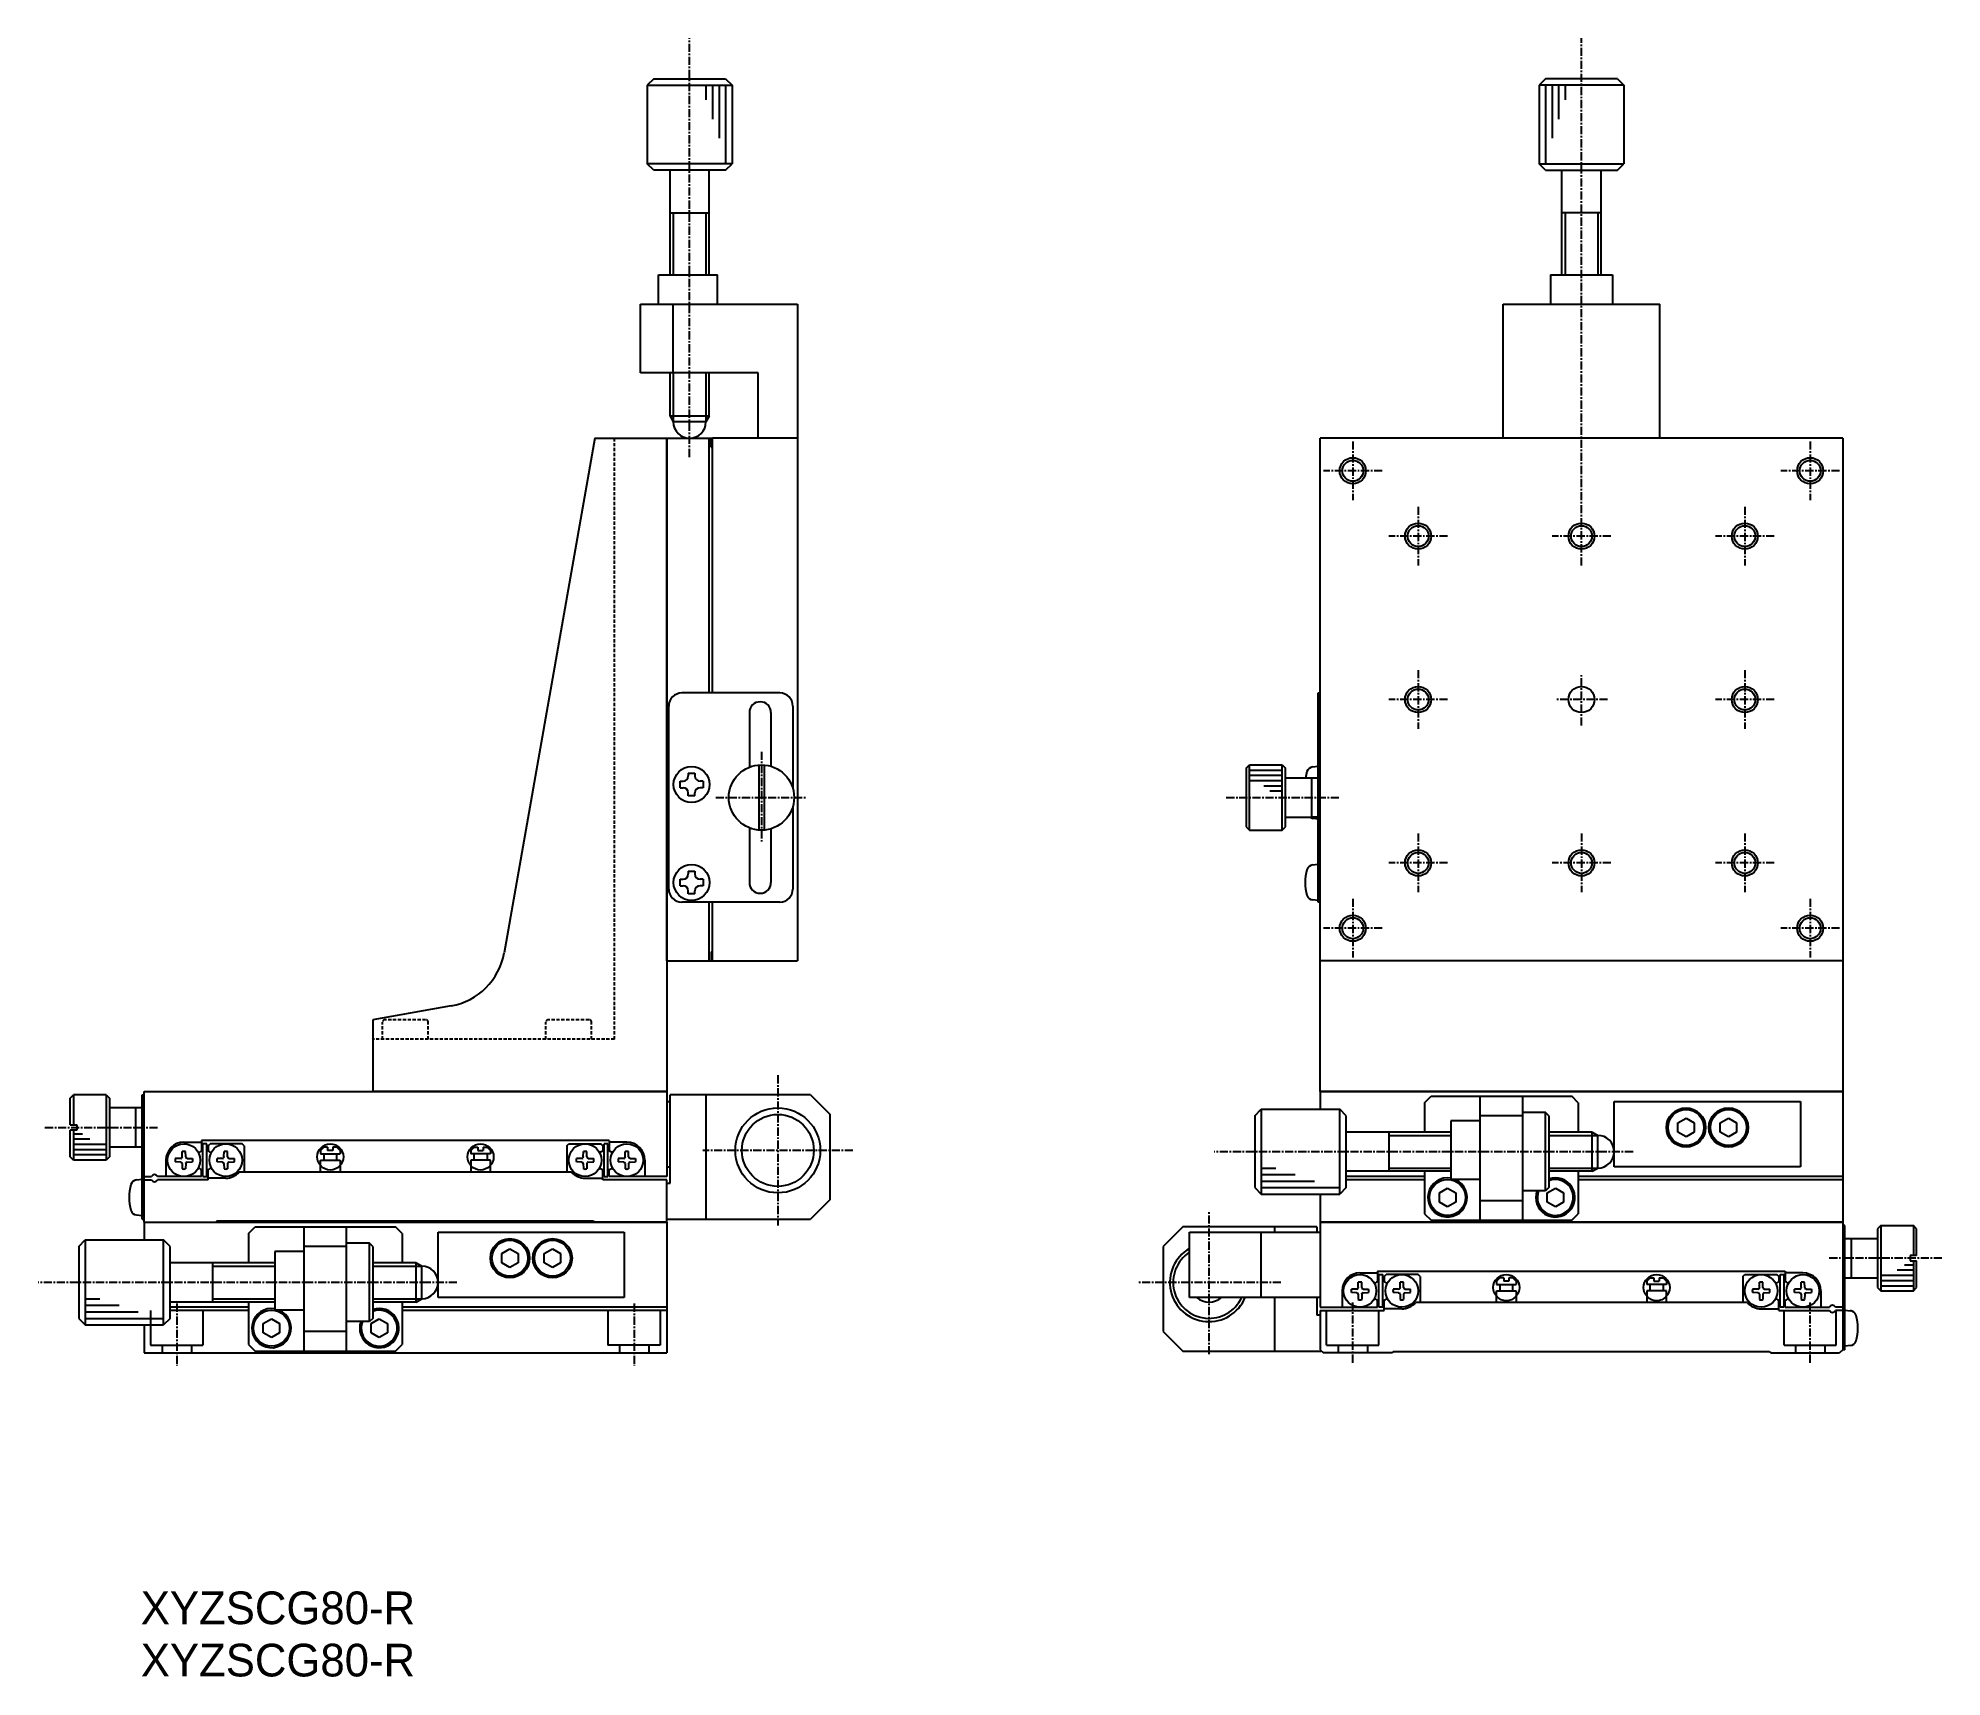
# Model space of a CAD drawing. Extents: x 74 to 365, y 38 to 289.
import ezdxf

# ---------------------------------------------------------------- set-up
doc = ezdxf.new("R2010")
doc.units = 0
doc.linetypes.add('CENTER', pattern=[2, 1.25, -0.25, 0.25, -0.25])
doc.linetypes.add('DASHED', pattern=[0.75, 0.5, -0.25])
doc.layers.get('0').update_dxf_attribs({"linetype": 'CONTINUOUS'})
doc.layers.add('CENTER', color=1, linetype='CENTER')

msp = doc.modelspace()

# ---------------------------------------------------------------- linework, layer by layer
at = {"color": 7, "linetype": 'CONTINUOUS'}
for p, q in [((168.14, 282.99), (167.14, 281.99)), ((168.14, 282.99), (179.14, 282.99)), ((179.14, 282.99), (180.14, 281.99)), ((304.64, 282.99), (303.64, 281.99)), ((315.64, 282.99), (304.64, 282.99)), ((315.64, 282.99), (316.64, 281.99)), ((167.14, 281.99), (167.14, 269.99)), ((180.14, 281.99), (180.14, 269.99)), ((303.64, 281.99), (303.64, 269.99)), ((316.64, 281.99), (316.64, 269.99)), ((168.14, 268.99), (167.14, 269.99)), ((179.14, 268.99), (168.14, 268.99)), ((170.64, 252.99), (170.64, 268.99)), ((176.64, 252.99), (176.64, 268.99)), ((179.14, 268.99), (180.14, 269.99)), ((304.64, 268.99), (303.64, 269.99)), ((304.64, 268.99), (315.64, 268.99)), ((307.14, 252.99), (307.14, 268.99)), ((313.14, 252.99), (313.14, 268.99)), ((315.64, 268.99), (316.64, 269.99)), ((170.64, 262.49), (176.64, 262.49)), ((313.14, 262.49), (307.14, 262.49)), ((168.89, 252.99), (177.89, 252.99)), ((168.89, 248.49), (168.89, 252.99)), ((177.89, 248.49), (177.89, 252.99)), ((305.39, 252.99), (314.89, 252.99)), ((305.39, 252.99), (305.39, 248.49)), ((314.89, 252.99), (314.89, 248.49)), ((166.14, 237.99), (166.14, 248.49)), ((166.14, 248.49), (190.14, 248.49)), ((171.14, 237.99), (171.14, 248.49)), ((190.14, 248.49), (190.14, 147.99)), ((298.14, 248.49), (322.14, 248.49)), ((298.14, 227.99), (298.14, 248.49)), ((322.14, 227.99), (322.14, 248.49)), ((184.14, 237.99), (166.14, 237.99)), ((170.64, 231.35), (170.64, 237.99)), ((176.64, 231.35), (176.64, 237.99)), ((184.14, 227.99), (184.14, 237.99)), ((170.64, 231.35), (171.14, 230.49)), ((176.64, 231.35), (170.64, 231.35)), ((176.14, 230.49), (171.14, 230.49)), ((176.64, 231.35), (176.14, 230.49)), ((159.14, 227.99), (145.25, 149.22)), ((159.14, 227.99), (170.14, 227.99)), ((170.14, 227.99), (170.14, 127.99)), ((170.14, 147.99), (170.14, 227.99)), ((170.14, 227.99), (177.14, 227.99)), ((176.64, 188.99), (176.64, 227.99)), ((176.94, 226.59), (176.94, 227.99)), ((190.14, 227.99), (177.14, 227.99)), ((177.14, 188.99), (177.14, 227.99)), ((350.14, 227.99), (270.14, 227.99)), ((270.14, 127.99), (270.14, 227.99)), ((350.14, 227.99), (350.14, 127.99)), ((176.94, 226.59), (177.14, 226.59)), ((170.44, 158.99), (170.44, 186.99)), ((187.44, 188.99), (172.44, 188.99)), ((189.44, 186.99), (189.44, 174.39)), ((269.84, 188.99), (270.14, 188.99)), ((269.84, 156.99), (269.84, 188.99)), ((182.79, 185.99), (182.79, 177.63)), ((186.09, 185.99), (186.09, 177.77)), ((184.24, 177.97), (184.24, 168)), ((185.04, 177.97), (185.04, 168)), ((258.84, 177.49), (259.34, 177.99)), ((259.34, 177.99), (264.34, 177.99)), ((264.34, 177.99), (264.84, 177.49)), ((172.19, 175.49), (172.64, 175.49)), ((172.19, 174.49), (172.19, 175.49)), ((173.44, 176.74), (173.44, 176.29)), ((173.44, 176.74), (174.44, 176.74)), ((174.44, 176.74), (174.44, 176.29)), ((175.69, 175.49), (175.24, 175.49)), ((175.69, 175.49), (175.69, 174.49)), ((258.84, 177.49), (258.84, 168.49)), ((264.84, 168.49), (264.84, 177.49)), ((264.84, 175.99), (268.84, 175.99)), ((268.84, 175.99), (268.84, 169.99)), ((268.84, 175.99), (268.84, 169.99)), ((268.84, 175.99), (269.84, 175.99)), ((269.84, 177.74), (268.99, 177.66)), ((269.84, 177.74), (269.84, 175.99)), ((269.84, 175.99), (269.84, 169.99)), ((172.19, 174.49), (172.64, 174.49)), ((173.44, 173.24), (173.44, 173.69)), ((174.44, 173.24), (173.44, 173.24)), ((174.44, 173.24), (174.44, 173.69)), ((175.69, 174.49), (175.24, 174.49)), ((189.44, 171.59), (189.44, 158.99)), ((264.84, 169.99), (268.84, 169.99)), ((269.84, 169.99), (268.84, 169.99)), ((269.07, 169.81), (269.84, 169.74)), ((182.79, 168.34), (182.79, 159.99)), ((186.09, 168.2), (186.09, 159.99)), ((258.84, 168.49), (259.34, 167.99)), ((259.34, 167.99), (264.34, 167.99)), ((264.34, 167.99), (264.84, 168.49)), ((172.19, 160.49), (172.64, 160.49)), ((172.19, 159.49), (172.19, 160.49)), ((173.44, 161.74), (173.44, 161.29)), ((173.44, 161.74), (174.44, 161.74)), ((174.44, 161.74), (174.44, 161.29)), ((175.69, 160.49), (175.24, 160.49)), ((175.69, 160.49), (175.69, 159.49)), ((269.84, 162.74), (268.99, 162.66)), ((269.84, 162.74), (269.84, 157.24)), ((172.19, 159.49), (172.64, 159.49)), ((173.44, 158.24), (173.44, 158.69)), ((174.44, 158.24), (173.44, 158.24)), ((174.44, 158.24), (174.44, 158.69)), ((175.69, 159.49), (175.24, 159.49)), ((187.44, 156.99), (172.44, 156.99)), ((176.64, 147.99), (176.64, 156.99)), ((177.14, 147.99), (177.14, 156.99)), ((269.84, 157.24), (268.99, 157.31)), ((270.14, 156.99), (269.84, 156.99)), ((176.94, 149.39), (176.94, 147.99)), ((176.94, 149.39), (177.14, 149.39)), ((170.14, 147.99), (177.14, 147.99)), ((177.14, 147.99), (190.14, 147.99)), ((350.14, 147.99), (270.14, 147.99)), ((137.14, 141.1), (125.14, 138.99)), ((125.14, 138.99), (125.14, 127.99)), ((78.84, 126.99), (79.34, 127.49)), ((78.84, 122.89), (78.84, 126.99)), ((84.34, 127.49), (79.34, 127.49)), ((84.34, 127.49), (84.84, 126.99)), ((84.84, 126.99), (84.84, 117.99)), ((89.84, 125.49), (84.84, 125.49)), ((88.84, 125.49), (88.84, 119.49)), ((89.84, 108.49), (89.84, 127.49)), ((89.84, 127.49), (90.14, 127.49)), ((90.14, 107.99), (90.14, 127.99)), ((90.14, 127.99), (170.14, 127.99)), ((170.14, 127.99), (125.14, 127.99)), ((170.14, 127.99), (170.14, 114.99)), ((170.14, 126.49), (170.64, 126.49)), ((192.14, 127.49), (170.64, 127.49)), ((170.64, 113.99), (170.64, 127.49)), ((176.14, 127.49), (176.14, 108.49)), ((192.14, 127.49), (195.14, 124.49)), ((350.14, 127.99), (270.14, 127.99)), ((270.14, 127.99), (350.14, 127.99)), ((270.14, 127.99), (270.14, 125.29)), ((270.14, 127.49), (270.14, 127.29)), ((286.14, 126.29), (287.14, 127.29)), ((286.14, 126.29), (286.14, 121.79)), ((287.14, 127.29), (308.64, 127.29)), ((294.64, 108.29), (294.64, 127.29)), ((301.14, 108.29), (301.14, 127.29)), ((309.64, 126.29), (308.64, 127.29)), ((309.64, 126.29), (309.64, 121.79)), ((315.14, 126.49), (343.64, 126.49)), ((315.14, 116.49), (315.14, 126.49)), ((343.64, 126.49), (343.64, 116.49)), ((350.14, 127.99), (350.14, 107.99)), ((78.84, 122.89), (79.84, 122.89)), ((79.84, 122.89), (79.84, 122.09)), ((195.14, 111.49), (195.14, 124.49)), ((260.14, 124.29), (261.14, 125.29)), ((260.14, 124.29), (260.14, 113.29)), ((261.14, 125.29), (273.14, 125.29)), ((274.14, 124.29), (273.14, 125.29)), ((274.14, 113.29), (274.14, 124.29)), ((290.14, 123.54), (290.14, 114.54)), ((294.64, 123.54), (290.14, 123.54)), ((301.14, 124.29), (294.64, 124.29)), ((304.64, 124.79), (301.14, 124.79)), ((305.14, 124.29), (304.64, 124.79)), ((305.14, 124.29), (305.14, 113.29)), ((324.89, 123.21), (326.14, 123.93)), ((324.89, 121.77), (324.89, 123.21)), ((326.14, 123.93), (327.39, 123.21)), ((327.39, 123.21), (327.39, 121.77)), ((331.39, 123.21), (332.64, 123.93)), ((331.39, 121.77), (331.39, 123.21)), ((332.64, 123.93), (333.89, 123.21)), ((333.89, 123.21), (333.89, 121.77)), ((78.84, 117.99), (78.84, 122.09)), ((79.84, 122.09), (78.84, 122.09)), ((89.84, 119.49), (84.84, 119.49)), ((96.24, 120.24), (98.94, 120.24)), ((98.94, 120.49), (98.94, 118.9)), ((161.34, 120.49), (98.94, 120.49)), ((99.14, 114.99), (99.14, 119.99)), ((99.74, 119.99), (99.14, 119.99)), ((99.74, 114.99), (99.74, 119.99)), ((99.94, 119.69), (100.24, 119.99)), ((99.94, 119.69), (99.94, 118.9)), ((105.14, 119.99), (100.24, 119.99)), ((105.44, 119.69), (105.14, 119.99)), ((105.44, 119.69), (105.44, 115.69)), ((117.14, 118.99), (117.64, 119.49)), ((118.24, 119.49), (117.64, 119.49)), ((118.24, 119.49), (118.24, 118.99)), ((119.04, 119.49), (119.04, 118.99)), ((119.64, 119.49), (119.04, 119.49)), ((120.14, 118.99), (119.64, 119.49)), ((140.14, 118.99), (140.64, 119.49)), ((140.64, 119.49), (141.24, 119.49)), ((141.24, 119.49), (141.24, 118.99)), ((142.04, 119.49), (142.04, 118.99)), ((142.04, 119.49), (142.64, 119.49)), ((143.14, 118.99), (142.64, 119.49)), ((154.84, 119.69), (155.14, 119.99)), ((154.84, 119.69), (154.84, 115.69)), ((155.14, 119.99), (160.04, 119.99)), ((160.34, 119.69), (160.04, 119.99)), ((160.34, 119.69), (160.34, 118.9)), ((160.54, 114.99), (160.54, 119.99)), ((161.14, 119.99), (160.54, 119.99)), ((161.14, 114.99), (161.14, 119.99)), ((161.34, 120.49), (161.34, 118.9)), ((164.04, 120.24), (161.34, 120.24)), ((290.14, 121.79), (274.14, 121.79)), ((280.64, 121.79), (280.64, 115.79)), ((311.77, 121.79), (305.14, 121.79)), ((311.77, 121.79), (312.64, 121.29)), ((311.77, 115.79), (311.77, 121.79)), ((312.64, 116.29), (312.64, 121.29)), ((326.14, 121.05), (324.89, 121.77)), ((327.39, 121.77), (326.14, 121.05)), ((332.64, 121.05), (331.39, 121.77)), ((333.89, 121.77), (332.64, 121.05)), ((79.34, 117.49), (78.84, 117.99)), ((84.34, 117.49), (79.34, 117.49)), ((84.84, 117.99), (84.34, 117.49)), ((93.49, 117.49), (93.49, 114.99)), ((95.76, 117.76), (94.92, 117.75)), ((95.76, 117.21), (94.92, 117.23)), ((95.76, 117.76), (95.89, 117.82)), ((95.76, 117.21), (95.89, 117.15)), ((95.97, 117.99), (95.89, 117.82)), ((95.97, 116.99), (95.89, 117.15)), ((95.97, 117.99), (95.98, 118.81)), ((95.97, 116.99), (95.98, 116.16)), ((96.51, 117.99), (96.5, 118.81)), ((96.51, 116.99), (96.5, 116.16)), ((96.51, 117.99), (96.59, 117.82)), ((96.51, 116.99), (96.59, 117.15)), ((96.72, 117.76), (96.59, 117.82)), ((96.72, 117.21), (96.59, 117.15)), ((96.72, 117.76), (97.56, 117.75)), ((96.72, 117.21), (97.56, 117.23)), ((102.16, 117.76), (101.32, 117.75)), ((102.16, 117.21), (101.32, 117.23)), ((102.16, 117.76), (102.29, 117.82)), ((102.16, 117.21), (102.29, 117.15)), ((102.37, 117.99), (102.29, 117.82)), ((102.37, 116.99), (102.29, 117.15)), ((102.37, 117.99), (102.38, 118.81)), ((102.37, 116.99), (102.38, 116.16)), ((102.91, 117.99), (102.9, 118.81)), ((102.91, 116.99), (102.9, 116.16)), ((102.91, 117.99), (102.99, 117.82)), ((102.91, 116.99), (102.99, 117.15)), ((103.12, 117.76), (102.99, 117.82)), ((103.12, 117.21), (102.99, 117.15)), ((103.12, 117.76), (103.96, 117.75)), ((103.12, 117.21), (103.96, 117.23)), ((117.14, 118.99), (117.14, 118.49)), ((117.14, 118.49), (120.14, 118.49)), ((117.14, 115.69), (117.14, 117.49)), ((117.14, 117.49), (120.14, 117.49)), ((117.64, 118.49), (117.64, 117.49)), ((119.04, 118.99), (118.24, 118.99)), ((119.64, 117.49), (119.64, 118.49)), ((120.14, 118.99), (120.14, 118.49)), ((120.14, 117.49), (120.14, 115.69)), ((140.14, 118.99), (140.14, 118.49)), ((143.14, 118.49), (140.14, 118.49)), ((140.14, 117.49), (140.14, 115.69)), ((143.14, 117.49), (140.14, 117.49)), ((140.64, 117.49), (140.64, 118.49)), ((141.24, 118.99), (142.04, 118.99)), ((142.64, 118.49), (142.64, 117.49)), ((143.14, 118.99), (143.14, 118.49)), ((143.14, 115.69), (143.14, 117.49)), ((157.16, 117.76), (156.32, 117.75)), ((157.16, 117.21), (156.32, 117.23)), ((157.16, 117.76), (157.29, 117.82)), ((157.16, 117.21), (157.29, 117.15)), ((157.37, 117.99), (157.29, 117.82)), ((157.37, 116.99), (157.29, 117.15)), ((157.37, 117.99), (157.38, 118.81)), ((157.37, 116.99), (157.38, 116.16)), ((157.91, 117.99), (157.9, 118.81)), ((157.91, 116.99), (157.9, 116.16)), ((157.91, 117.99), (157.99, 117.82)), ((157.91, 116.99), (157.99, 117.15)), ((158.12, 117.76), (157.99, 117.82)), ((158.12, 117.21), (157.99, 117.15)), ((158.12, 117.76), (158.96, 117.75)), ((158.12, 117.21), (158.96, 117.23)), ((163.56, 117.76), (162.72, 117.75)), ((163.56, 117.21), (162.72, 117.23)), ((163.56, 117.76), (163.69, 117.82)), ((163.56, 117.21), (163.69, 117.15)), ((163.77, 117.99), (163.69, 117.82)), ((163.77, 116.99), (163.69, 117.15)), ((163.77, 117.99), (163.78, 118.81)), ((163.77, 116.99), (163.78, 116.16)), ((164.31, 117.99), (164.3, 118.81)), ((164.31, 116.99), (164.3, 116.16)), ((164.31, 117.99), (164.39, 117.82)), ((164.31, 116.99), (164.39, 117.15)), ((164.52, 117.76), (164.39, 117.82)), ((164.52, 117.21), (164.39, 117.15)), ((164.52, 117.76), (165.36, 117.75)), ((164.52, 117.21), (165.36, 117.23)), ((166.79, 117.49), (166.79, 114.99)), ((89.84, 114.54), (88.99, 114.46)), ((90.14, 114.99), (91.28, 114.99)), ((90.14, 114.49), (91.28, 114.49)), ((98.94, 114.99), (92.2, 114.99)), ((99.94, 114.49), (92.2, 114.49)), ((98.94, 114.99), (98.94, 116.07)), ((99.14, 114.99), (99.74, 114.99)), ((99.94, 114.49), (99.94, 116.07)), ((102.64, 114.74), (99.94, 114.74)), ((104.72, 115.69), (155.56, 115.69)), ((157.64, 114.74), (160.34, 114.74)), ((160.34, 114.49), (160.34, 116.07)), ((170.14, 114.49), (160.34, 114.49)), ((160.54, 114.99), (161.14, 114.99)), ((161.34, 114.99), (161.34, 116.07)), ((170.14, 114.99), (161.34, 114.99)), ((170.14, 116.49), (170.64, 116.49)), ((170.14, 107.99), (170.14, 114.49)), ((170.14, 113.99), (170.64, 113.99)), ((290.14, 115.79), (274.14, 115.79)), ((286.14, 114.99), (274.14, 114.99)), ((286.14, 114.49), (274.14, 114.49)), ((286.14, 115.79), (286.14, 109.29)), ((294.64, 114.54), (290.14, 114.54)), ((311.77, 115.79), (305.14, 115.79)), ((309.64, 115.79), (309.64, 109.29)), ((350.14, 114.99), (309.64, 114.99)), ((350.14, 114.49), (309.64, 114.49)), ((311.77, 115.79), (312.64, 116.29)), ((343.64, 116.49), (315.14, 116.49)), ((195.14, 111.49), (192.14, 108.49)), ((260.14, 113.29), (261.14, 112.29)), ((261.14, 112.29), (273.14, 112.29)), ((270.14, 112.29), (270.14, 107.99)), ((274.14, 113.29), (273.14, 112.29)), ((288.39, 112.51), (289.64, 113.23)), ((288.39, 111.07), (288.39, 112.51)), ((289.64, 110.35), (288.39, 111.07)), ((289.64, 113.23), (290.89, 112.51)), ((290.89, 111.07), (289.64, 110.35)), ((290.89, 112.51), (290.89, 111.07)), ((301.14, 111.29), (294.64, 111.29)), ((304.64, 112.79), (301.14, 112.79)), ((305.14, 113.29), (304.64, 112.79)), ((304.89, 112.51), (306.14, 113.23)), ((304.89, 111.07), (304.89, 112.51)), ((306.14, 110.35), (304.89, 111.07)), ((306.14, 113.23), (307.39, 112.51)), ((307.39, 111.07), (306.14, 110.35)), ((307.39, 112.51), (307.39, 111.07)), ((88.99, 109.11), (89.84, 109.04)), ((89.84, 108.49), (90.14, 108.49)), ((90.14, 107.99), (170.14, 107.99)), ((90.14, 107.99), (90.14, 105.29)), ((90.14, 107.99), (101.14, 107.99)), ((101.34, 108.19), (101.14, 107.99)), ((101.34, 108.19), (158.94, 108.19)), ((158.94, 108.19), (159.14, 107.99)), ((170.14, 107.99), (159.14, 107.99)), ((170.14, 108.49), (192.14, 108.49)), ((170.14, 107.99), (170.14, 87.99)), ((270.14, 107.99), (270.14, 94.99)), ((350.14, 107.99), (270.14, 107.99)), ((270.14, 107.99), (350.14, 107.99)), ((286.14, 109.29), (287.14, 108.29)), ((287.14, 108.29), (308.64, 108.29)), ((308.64, 108.29), (309.64, 109.29)), ((350.14, 107.99), (350.14, 88.49)), ((80.14, 104.29), (81.14, 105.29)), ((81.14, 105.29), (93.14, 105.29)), ((90.14, 107.49), (90.14, 107.29)), ((94.14, 104.29), (93.14, 105.29)), ((106.14, 106.29), (107.14, 107.29)), ((106.14, 106.29), (106.14, 101.79)), ((107.14, 107.29), (128.64, 107.29)), ((114.64, 88.29), (114.64, 107.29)), ((121.14, 88.29), (121.14, 107.29)), ((129.64, 106.29), (128.64, 107.29)), ((129.64, 106.29), (129.64, 101.79)), ((135.14, 106.49), (163.64, 106.49)), ((135.14, 96.49), (135.14, 106.49)), ((163.64, 106.49), (163.64, 96.49)), ((249.14, 107.29), (246.14, 104.29)), ((269.64, 107.29), (249.14, 107.29)), ((250.14, 96.49), (250.14, 106.49)), ((250.14, 106.49), (270.14, 106.49)), ((261.14, 96.49), (261.14, 106.49)), ((263.14, 107.29), (263.14, 106.49)), ((269.64, 107.29), (269.64, 106.49)), ((350.44, 107.49), (350.14, 107.49)), ((350.44, 88.49), (350.44, 107.49)), ((350.44, 105.49), (355.44, 105.49)), ((351.44, 105.49), (351.44, 99.49)), ((355.94, 107.49), (355.44, 106.99)), ((355.44, 106.99), (355.44, 97.99)), ((355.94, 107.49), (360.94, 107.49)), ((361.44, 106.99), (360.94, 107.49)), ((361.44, 102.89), (361.44, 106.99)), ((80.14, 104.29), (80.14, 93.29)), ((94.14, 93.29), (94.14, 104.29)), ((110.14, 103.54), (110.14, 94.54)), ((114.64, 103.54), (110.14, 103.54)), ((121.14, 104.29), (114.64, 104.29)), ((124.64, 104.79), (121.14, 104.79)), ((125.14, 104.29), (124.64, 104.79)), ((125.14, 104.29), (125.14, 93.29)), ((144.89, 103.21), (146.14, 103.93)), ((144.89, 101.77), (144.89, 103.21)), ((146.14, 103.93), (147.39, 103.21)), ((147.39, 103.21), (147.39, 101.77)), ((151.39, 103.21), (152.64, 103.93)), ((151.39, 101.77), (151.39, 103.21)), ((152.64, 103.93), (153.89, 103.21)), ((153.89, 103.21), (153.89, 101.77)), ((246.14, 104.29), (246.14, 91.29)), ((360.44, 102.89), (360.44, 102.09)), ((361.44, 102.89), (360.44, 102.89)), ((360.44, 102.09), (361.44, 102.09)), ((361.44, 97.99), (361.44, 102.09)), ((110.14, 101.79), (94.14, 101.79)), ((100.64, 101.79), (100.64, 95.79)), ((131.77, 101.79), (125.14, 101.79)), ((131.77, 101.79), (132.64, 101.29)), ((131.77, 95.79), (131.77, 101.79)), ((132.64, 96.29), (132.64, 101.29)), ((146.14, 101.05), (144.89, 101.77)), ((147.39, 101.77), (146.14, 101.05)), ((152.64, 101.05), (151.39, 101.77)), ((153.89, 101.77), (152.64, 101.05)), ((276.24, 100.24), (278.94, 100.24)), ((278.94, 100.49), (278.94, 98.9)), ((278.94, 100.49), (341.34, 100.49)), ((279.14, 94.99), (279.14, 99.99)), ((279.14, 99.99), (279.74, 99.99)), ((279.74, 94.99), (279.74, 99.99)), ((279.94, 99.69), (280.24, 99.99)), ((279.94, 99.69), (279.94, 98.9)), ((285.14, 99.99), (280.24, 99.99)), ((285.44, 99.69), (285.14, 99.99)), ((285.44, 99.69), (285.44, 95.69)), ((297.14, 98.99), (297.64, 99.49)), ((298.24, 99.49), (297.64, 99.49)), ((298.24, 99.49), (298.24, 98.99)), ((299.04, 99.49), (299.04, 98.99)), ((299.64, 99.49), (299.04, 99.49)), ((300.14, 98.99), (299.64, 99.49)), ((320.14, 98.99), (320.64, 99.49)), ((320.64, 99.49), (321.24, 99.49)), ((321.24, 99.49), (321.24, 98.99)), ((322.04, 99.49), (322.04, 98.99)), ((322.04, 99.49), (322.64, 99.49)), ((323.14, 98.99), (322.64, 99.49)), ((334.84, 99.69), (335.14, 99.99)), ((334.84, 99.69), (334.84, 95.69)), ((335.14, 99.99), (340.04, 99.99)), ((340.34, 99.69), (340.04, 99.99)), ((340.34, 99.69), (340.34, 98.9)), ((340.54, 94.99), (340.54, 99.99)), ((340.54, 99.99), (341.14, 99.99)), ((341.14, 94.99), (341.14, 99.99)), ((341.34, 100.49), (341.34, 98.9)), ((344.04, 100.24), (341.34, 100.24)), ((350.44, 99.49), (355.44, 99.49)), ((131.77, 95.79), (132.64, 96.29)), ((163.64, 96.49), (135.14, 96.49)), ((270.14, 96.49), (250.14, 96.49)), ((263.14, 96.49), (263.14, 88.29)), ((269.64, 96.49), (269.64, 93.79)), ((273.49, 97.49), (273.49, 94.99)), ((275.76, 97.76), (274.92, 97.75)), ((275.76, 97.21), (274.92, 97.23)), ((275.76, 97.76), (275.89, 97.82)), ((275.76, 97.21), (275.89, 97.15)), ((275.97, 97.99), (275.89, 97.82)), ((275.97, 96.99), (275.89, 97.15)), ((275.97, 97.99), (275.98, 98.81)), ((275.97, 96.99), (275.98, 96.16)), ((276.51, 97.99), (276.5, 98.81)), ((276.51, 96.99), (276.5, 96.16)), ((276.51, 97.99), (276.59, 97.82)), ((276.51, 96.99), (276.59, 97.15)), ((276.72, 97.76), (276.59, 97.82)), ((276.72, 97.21), (276.59, 97.15)), ((276.72, 97.76), (277.56, 97.75)), ((276.72, 97.21), (277.56, 97.23)), ((282.16, 97.76), (281.32, 97.75)), ((282.16, 97.21), (281.32, 97.23)), ((282.16, 97.76), (282.29, 97.82)), ((282.16, 97.21), (282.29, 97.15)), ((282.37, 97.99), (282.29, 97.82)), ((282.37, 96.99), (282.29, 97.15)), ((282.37, 97.99), (282.38, 98.81)), ((282.37, 96.99), (282.38, 96.16)), ((282.91, 97.99), (282.9, 98.81)), ((282.91, 96.99), (282.9, 96.16)), ((282.91, 97.99), (282.99, 97.82)), ((282.91, 96.99), (282.99, 97.15)), ((283.12, 97.76), (282.99, 97.82)), ((283.12, 97.21), (282.99, 97.15)), ((283.12, 97.76), (283.96, 97.75)), ((283.12, 97.21), (283.96, 97.23)), ((297.14, 98.99), (297.14, 98.49)), ((297.14, 98.49), (300.14, 98.49)), ((297.14, 95.69), (297.14, 97.49)), ((297.14, 97.49), (300.14, 97.49)), ((297.64, 98.49), (297.64, 97.49)), ((299.04, 98.99), (298.24, 98.99)), ((299.64, 97.49), (299.64, 98.49)), ((300.14, 98.99), (300.14, 98.49)), ((300.14, 97.49), (300.14, 95.69)), ((320.14, 98.99), (320.14, 98.49)), ((323.14, 98.49), (320.14, 98.49)), ((320.14, 97.49), (320.14, 95.69)), ((323.14, 97.49), (320.14, 97.49)), ((320.64, 97.49), (320.64, 98.49)), ((321.24, 98.99), (322.04, 98.99)), ((322.64, 98.49), (322.64, 97.49)), ((323.14, 98.99), (323.14, 98.49)), ((323.14, 95.69), (323.14, 97.49)), ((337.16, 97.76), (336.32, 97.75)), ((337.16, 97.21), (336.32, 97.23)), ((337.16, 97.76), (337.29, 97.82)), ((337.16, 97.21), (337.29, 97.15)), ((337.37, 97.99), (337.29, 97.82)), ((337.37, 96.99), (337.29, 97.15)), ((337.37, 97.99), (337.38, 98.81)), ((337.37, 96.99), (337.38, 96.16)), ((337.91, 97.99), (337.9, 98.81)), ((337.91, 96.99), (337.9, 96.16)), ((337.91, 97.99), (337.99, 97.82)), ((337.91, 96.99), (337.99, 97.15)), ((338.12, 97.76), (337.99, 97.82)), ((338.12, 97.21), (337.99, 97.15)), ((338.12, 97.76), (338.96, 97.75)), ((338.12, 97.21), (338.96, 97.23)), ((343.56, 97.76), (342.72, 97.75)), ((343.56, 97.21), (342.72, 97.23)), ((343.56, 97.76), (343.69, 97.82)), ((343.56, 97.21), (343.69, 97.15)), ((343.77, 97.99), (343.69, 97.82)), ((343.77, 96.99), (343.69, 97.15)), ((343.77, 97.99), (343.78, 98.81)), ((343.77, 96.99), (343.78, 96.16)), ((344.31, 97.99), (344.3, 98.81)), ((344.31, 96.99), (344.3, 96.16)), ((344.31, 97.99), (344.39, 97.82)), ((344.31, 96.99), (344.39, 97.15)), ((344.52, 97.76), (344.39, 97.82)), ((344.52, 97.21), (344.39, 97.15)), ((344.52, 97.76), (345.36, 97.75)), ((344.52, 97.21), (345.36, 97.23)), ((346.79, 97.49), (346.79, 94.99)), ((355.44, 97.99), (355.94, 97.49)), ((355.94, 97.49), (360.94, 97.49)), ((360.94, 97.49), (361.44, 97.99)), ((80.14, 93.29), (81.14, 92.29)), ((94.14, 93.29), (93.14, 92.29)), ((110.14, 95.79), (94.14, 95.79)), ((106.14, 94.99), (94.14, 94.99)), ((106.14, 94.49), (94.14, 94.49)), ((106.14, 95.79), (106.14, 89.29)), ((114.64, 94.54), (110.14, 94.54)), ((125.14, 93.29), (124.64, 92.79)), ((131.77, 95.79), (125.14, 95.79)), ((129.64, 95.79), (129.64, 89.29)), ((170.14, 94.99), (129.64, 94.99)), ((170.14, 94.49), (129.64, 94.49)), ((270.14, 93.79), (269.64, 93.79)), ((270.14, 94.99), (278.94, 94.99)), ((270.14, 94.49), (270.14, 88.49)), ((270.14, 94.49), (279.94, 94.49)), ((278.94, 94.99), (278.94, 96.07)), ((279.74, 94.99), (279.14, 94.99)), ((279.94, 94.49), (279.94, 96.07)), ((282.64, 94.74), (279.94, 94.74)), ((335.56, 95.69), (284.72, 95.69)), ((337.64, 94.74), (340.34, 94.74)), ((340.34, 94.49), (340.34, 96.07)), ((340.34, 94.49), (348.08, 94.49)), ((341.14, 94.99), (340.54, 94.99)), ((341.34, 94.99), (341.34, 96.07)), ((341.34, 94.99), (348.08, 94.99)), ((350.14, 94.99), (349, 94.99)), ((350.14, 94.49), (349, 94.49)), ((350.44, 94.54), (351.29, 94.46)), ((81.14, 92.29), (93.14, 92.29)), ((90.14, 92.29), (90.14, 87.99)), ((108.39, 92.51), (109.64, 93.23)), ((108.39, 91.07), (108.39, 92.51)), ((109.64, 90.35), (108.39, 91.07)), ((109.64, 93.23), (110.89, 92.51)), ((110.89, 91.07), (109.64, 90.35)), ((110.89, 92.51), (110.89, 91.07)), ((121.14, 91.29), (114.64, 91.29)), ((124.64, 92.79), (121.14, 92.79)), ((124.89, 92.51), (126.14, 93.23)), ((124.89, 91.07), (124.89, 92.51)), ((126.14, 90.35), (124.89, 91.07)), ((126.14, 93.23), (127.39, 92.51)), ((127.39, 91.07), (126.14, 90.35)), ((127.39, 92.51), (127.39, 91.07)), ((246.14, 91.29), (249.14, 88.29)), ((90.14, 87.99), (170.14, 87.99)), ((106.14, 89.29), (107.14, 88.29)), ((107.14, 88.29), (128.64, 88.29)), ((128.64, 88.29), (129.64, 89.29)), ((249.14, 88.29), (270.32, 88.29)), ((270.14, 88.49), (270.64, 87.99)), ((281.14, 87.99), (270.64, 87.99)), ((281.34, 88.19), (281.14, 87.99)), ((338.94, 88.19), (281.34, 88.19)), ((338.94, 88.19), (339.14, 87.99)), ((339.14, 87.99), (349.64, 87.99)), ((350.14, 88.49), (349.64, 87.99)), ((350.44, 88.49), (350.14, 88.49)), ((351.29, 89.11), (350.44, 89.04))]:
    msp.add_line(p, q, dxfattribs=at)
at = {"color": 3, "linetype": 'CONTINUOUS'}
for p, q in [((167.14, 281.99), (180.14, 281.99)), ((176.14, 281.99), (176.14, 279.75)), ((177.14, 281.99), (177.14, 276.82)), ((178.14, 281.99), (178.14, 273.87)), ((179.14, 281.99), (179.14, 269.99)), ((316.64, 281.99), (303.64, 281.99)), ((304.64, 281.99), (304.64, 269.99)), ((305.64, 281.99), (305.64, 273.87)), ((306.64, 281.99), (306.64, 276.82)), ((307.64, 281.99), (307.64, 279.75)), ((180.14, 269.99), (167.14, 269.99)), ((303.64, 269.99), (316.64, 269.99)), ((171.14, 262.49), (171.14, 252.99)), ((176.14, 262.49), (176.14, 252.99)), ((307.64, 262.49), (307.64, 252.99)), ((312.64, 262.49), (312.64, 252.99)), ((171.14, 237.99), (171.14, 230.49)), ((176.14, 237.99), (176.14, 230.49)), ((259.34, 167.99), (259.34, 177.99)), ((264.34, 167.99), (264.34, 177.99)), ((259.34, 177.19), (264.34, 177.19)), ((259.34, 176.39), (264.34, 176.39)), ((259.34, 175.59), (264.34, 175.59)), ((261.52, 174.79), (264.34, 174.79)), ((262.43, 173.99), (264.34, 173.99)), ((79.34, 127.49), (79.34, 122.89)), ((84.34, 127.49), (84.34, 117.49)), ((261.14, 125.29), (261.14, 112.29)), ((273.14, 112.29), (273.14, 125.29)), ((304.64, 112.79), (304.64, 124.79)), ((79.34, 122.09), (79.34, 117.49)), ((80.71, 121.49), (79.34, 121.49)), ((81.84, 120.69), (79.34, 120.69)), ((84.34, 119.89), (79.34, 119.89)), ((280.64, 121.29), (290.14, 121.29)), ((305.14, 121.29), (312.64, 121.29)), ((84.34, 119.09), (79.34, 119.09)), ((84.34, 118.29), (79.34, 118.29)), ((261.14, 116.29), (263.37, 116.29)), ((261.14, 115.29), (266.31, 115.29)), ((261.14, 114.29), (269.26, 114.29)), ((280.64, 116.29), (290.14, 116.29)), ((305.14, 116.29), (312.64, 116.29)), ((261.14, 113.29), (273.14, 113.29)), ((81.14, 105.29), (81.14, 92.29)), ((93.14, 92.29), (93.14, 105.29)), ((355.94, 107.49), (355.94, 97.49)), ((360.94, 107.49), (360.94, 102.89)), ((124.64, 92.79), (124.64, 104.79)), ((360.94, 102.09), (360.94, 97.49)), ((100.64, 101.29), (110.14, 101.29)), ((125.14, 101.29), (132.64, 101.29)), ((355.94, 99.89), (360.94, 99.89)), ((355.94, 99.09), (360.94, 99.09)), ((358.44, 100.69), (360.94, 100.69)), ((359.57, 101.49), (360.94, 101.49)), ((81.14, 96.29), (83.37, 96.29)), ((100.64, 96.29), (110.14, 96.29)), ((125.14, 96.29), (132.64, 96.29)), ((355.94, 98.29), (360.94, 98.29)), ((81.14, 95.29), (86.31, 95.29)), ((81.14, 94.29), (89.26, 94.29)), ((81.14, 93.29), (93.14, 93.29)), ((91.14, 94.49), (91.14, 89.19)), ((99.14, 94.49), (99.14, 89.19)), ((161.14, 94.49), (161.14, 89.19)), ((169.14, 94.49), (169.14, 89.19)), ((271.14, 89.19), (271.14, 94.49)), ((279.14, 89.19), (279.14, 94.49)), ((341.14, 89.19), (341.14, 94.49)), ((349.14, 89.19), (349.14, 94.49)), ((91.14, 89.19), (99.14, 89.19)), ((92.89, 89.19), (92.89, 87.99)), ((97.39, 89.19), (97.39, 87.99)), ((169.14, 89.19), (161.14, 89.19)), ((162.89, 89.19), (162.89, 87.99)), ((167.39, 89.19), (167.39, 87.99)), ((271.14, 89.19), (279.14, 89.19)), ((272.89, 89.19), (272.89, 87.99)), ((277.39, 89.19), (277.39, 87.99)), ((341.14, 89.19), (349.14, 89.19)), ((342.89, 89.19), (342.89, 87.99)), ((347.39, 89.19), (347.39, 87.99))]:
    msp.add_line(p, q, dxfattribs=at)
at = {"color": 3, "linetype": 'DASHED'}
for p, q in [((162.14, 135.99), (162.14, 227.99)), ((126.64, 135.99), (126.64, 138.59)), ((133.24, 138.99), (127.04, 138.99)), ((133.64, 135.99), (133.64, 138.59)), ((151.64, 135.99), (151.64, 138.59)), ((158.24, 138.99), (152.04, 138.99)), ((158.64, 135.99), (158.64, 138.59)), ((162.14, 135.99), (125.14, 135.99))]:
    msp.add_line(p, q, dxfattribs=at)
at = {"color": 3, "linetype": 'CONTINUOUS'}
for centre, radius in [((275.14, 222.99), 2), ((345.14, 222.99), 2), ((285.14, 212.99), 2), ((310.14, 212.99), 2), ((335.14, 212.99), 2), ((285.14, 187.99), 2), ((335.14, 187.99), 2), ((285.14, 162.99), 2), ((310.14, 162.99), 2), ((335.14, 162.99), 2), ((275.14, 152.99), 2), ((345.14, 152.99), 2), ((187.14, 118.99), 5.5), ((118.64, 117.99), 2), ((141.64, 117.99), 2), ((298.64, 97.99), 2), ((321.64, 97.99), 2)]:
    msp.add_circle(centre, radius, dxfattribs=at)
at = {"color": 7, "linetype": 'CONTINUOUS'}
for centre, radius in [((275.14, 222.99), 1.6), ((345.14, 222.99), 1.6), ((285.14, 212.99), 1.6), ((310.14, 212.99), 1.6), ((335.14, 212.99), 1.6), ((285.14, 187.99), 1.6), ((310.14, 187.99), 2), ((335.14, 187.99), 1.6), ((184.64, 172.99), 5), ((173.94, 174.99), 2.75), ((285.14, 162.99), 1.6), ((310.14, 162.99), 1.6), ((335.14, 162.99), 1.6), ((173.94, 159.99), 2.75), ((275.14, 152.99), 1.6), ((345.14, 152.99), 1.6), ((187.14, 118.99), 6.5), ((326.14, 122.49), 3), ((332.64, 122.49), 3), ((326.14, 122.49), 2.75), ((332.64, 122.49), 2.75), ((96.24, 117.49), 2.5), ((102.64, 117.49), 2.5), ((157.64, 117.49), 2.5), ((164.04, 117.49), 2.5), ((289.64, 111.79), 2.75), ((146.14, 102.49), 3), ((146.14, 102.49), 2.75), ((152.64, 102.49), 3), ((152.64, 102.49), 2.75), ((276.24, 97.49), 2.5), ((282.64, 97.49), 2.5), ((337.64, 97.49), 2.5), ((344.04, 97.49), 2.5), ((109.64, 91.79), 2.75)]:
    msp.add_circle(centre, radius, dxfattribs=at)
for centre, radius, start, end in [((173.64, 230.49), 2.5, 180, 0), ((172.44, 186.99), 2, 90, 180), ((184.44, 185.99), 1.65, 0, 180), ((187.44, 186.99), 2, 0, 90), ((172.64, 176.29), 0.8, 270, 0), ((175.24, 176.29), 0.8, 180, 270), ((274.84, 174.99), 7, 163.743, 171.7868), ((269.08, 176.67), 1, 95, 163.743), ((172.64, 173.69), 0.8, 0, 90), ((175.24, 173.69), 0.8, 90, 180), ((269.14, 170.62), 0.821, 230.6662, 265), ((172.64, 161.29), 0.8, 270, 0), ((175.24, 161.29), 0.8, 180, 270), ((274.84, 159.99), 7, 163.743, 196.257), ((269.08, 161.67), 1, 95, 163.743), ((172.44, 158.99), 2, 180, 270), ((172.64, 158.69), 0.8, 0, 90), ((175.24, 158.69), 0.8, 90, 180), ((184.44, 159.99), 1.65, 180, 0), ((187.44, 158.99), 2, 270, 0), ((269.08, 158.31), 1, 196.257, 265), ((135.4, 150.95), 10, 280, 350), ((96.24, 117.49), 2.75, 90, 180), ((164.04, 117.49), 2.75, 360, 90), ((312.64, 118.79), 2.5, 270, 90), ((96.24, 117.49), 1.35, 168.8959, 191.1041), ((96.24, 117.49), 1.35, 78.8959, 101.1041), ((96.24, 117.49), 1.35, 348.8959, 11.1041), ((99.44, 117.49), 1.5, 101.5369, 130.5416), ((99.44, 117.49), 1.5, 49.4584, 78.463), ((102.64, 117.49), 1.35, 168.8959, 191.1041), ((102.64, 117.49), 1.35, 78.8959, 101.1041), ((102.64, 117.49), 1.35, 348.8959, 11.1041), ((157.64, 117.49), 1.35, 168.8959, 191.1041), ((157.64, 117.49), 1.35, 78.8959, 101.1041), ((157.64, 117.49), 1.35, 348.8959, 11.1041), ((160.84, 117.49), 1.5, 101.5369, 130.5416), ((160.84, 117.49), 1.5, 49.4584, 78.463), ((164.04, 117.49), 1.35, 168.8959, 191.1041), ((164.04, 117.49), 1.35, 78.8959, 101.1041), ((164.04, 117.49), 1.35, 348.8959, 11.1041), ((94.84, 111.79), 7, 163.743, 196.257), ((89.08, 113.47), 1, 95, 163.743), ((91.74, 114.79), 0.5, 23.5782, 156.4218), ((91.74, 114.69), 0.5, 203.5782, 336.4218), ((96.24, 117.49), 1.35, 258.8959, 281.1041), ((99.44, 117.49), 1.5, 229.4584, 258.463), ((99.44, 117.49), 1.5, 281.537, 310.5416), ((102.64, 117.49), 1.35, 258.8959, 281.1041), ((102.64, 117.49), 2.75, 270, 319.1149), ((157.64, 117.49), 2.75, 220.8851, 270), ((157.64, 117.49), 1.35, 258.8959, 281.1041), ((160.84, 117.49), 1.5, 229.4584, 258.463), ((160.84, 117.49), 1.5, 281.537, 310.5416), ((164.04, 117.49), 1.35, 258.8959, 281.1041), ((289.64, 111.79), 3, 80.4059, 66.4436), ((306.14, 111.79), 3, 160.5288, 109.4713), ((306.14, 111.79), 2.75, 158.6763, 111.3238), ((89.08, 110.11), 1, 196.257, 265), ((253.14, 98.79), 6, 120, 337.4597), ((132.64, 98.79), 2.5, 270, 90), ((276.24, 97.49), 2.75, 90, 180), ((344.04, 97.49), 2.75, 0, 90), ((253.14, 98.79), 3, 230.0554, 309.9446), ((276.24, 97.49), 1.35, 168.8959, 191.1041), ((276.24, 97.49), 1.35, 78.8959, 101.1041), ((276.24, 97.49), 1.35, 258.8959, 281.1041), ((276.24, 97.49), 1.35, 348.8959, 11.1041), ((279.44, 97.49), 1.5, 101.537, 130.5416), ((279.44, 97.49), 1.5, 229.4584, 258.463), ((279.44, 97.49), 1.5, 49.4584, 78.4631), ((279.44, 97.49), 1.5, 281.537, 310.5416), ((282.64, 97.49), 1.35, 168.8959, 191.1041), ((282.64, 97.49), 1.35, 78.8959, 101.1041), ((282.64, 97.49), 1.35, 258.8959, 281.1041), ((282.64, 97.49), 1.35, 348.8959, 11.1041), ((337.64, 97.49), 1.35, 168.8959, 191.1041), ((337.64, 97.49), 1.35, 78.8959, 101.1041), ((337.64, 97.49), 1.35, 258.8959, 281.1041), ((337.64, 97.49), 1.35, 348.8959, 11.1041), ((340.84, 97.49), 1.5, 101.537, 130.5416), ((340.84, 97.49), 1.5, 229.4584, 258.463), ((340.84, 97.49), 1.5, 49.4584, 78.4631), ((340.84, 97.49), 1.5, 281.537, 310.5416), ((344.04, 97.49), 1.35, 168.8959, 191.1041), ((344.04, 97.49), 1.35, 78.8959, 101.1041), ((344.04, 97.49), 1.35, 258.8959, 281.1041), ((344.04, 97.49), 1.35, 348.8959, 11.1041), ((109.64, 91.79), 3, 80.4059, 66.4436), ((126.14, 91.79), 3, 160.5288, 109.4713), ((126.14, 91.79), 2.75, 158.6763, 111.3238), ((282.64, 97.49), 2.75, 270, 319.1149), ((337.64, 97.49), 2.75, 220.8851, 270), ((348.54, 94.79), 0.5, 23.5782, 156.4218), ((348.54, 94.69), 0.5, 203.5782, 336.4218), ((351.2, 93.47), 1, 16.257, 85), ((345.44, 91.79), 7, 343.743, 16.257), ((351.2, 90.11), 1, 275, 343.743)]:
    msp.add_arc(centre, radius, start, end, dxfattribs=at)
at = {"color": 3, "linetype": 'DASHED'}
for centre, start, end in [((127.04, 138.59), 90, 180), ((133.24, 138.59), 0, 90), ((152.04, 138.59), 90, 180), ((158.24, 138.59), 0, 90)]:
    msp.add_arc(centre, 0.4, start, end, dxfattribs=at)
at = {"color": 3, "linetype": 'CONTINUOUS'}
msp.add_arc((253.14, 98.79), 5.5, 123.0557, 335.2802, dxfattribs=at)
at = {"layer": 'CENTER', "color": 1, "linetype": 'CENTER'}
for p, q in [((173.64, 225.1), (173.64, 289.21)), ((310.14, 208.49), (310.14, 289.21)), ((275.14, 227.49), (275.14, 218.49)), ((345.14, 227.49), (345.14, 218.49)), ((279.64, 222.99), (270.64, 222.99)), ((349.64, 222.99), (340.64, 222.99)), ((285.14, 217.49), (285.14, 208.49)), ((335.14, 217.49), (335.14, 208.49)), ((289.64, 212.99), (280.64, 212.99)), ((314.64, 212.99), (305.64, 212.99)), ((339.64, 212.99), (330.64, 212.99)), ((285.14, 192.49), (285.14, 183.49)), ((335.14, 192.49), (335.14, 183.49)), ((310.14, 183.99), (310.14, 191.99)), ((289.64, 187.99), (280.64, 187.99)), ((314.14, 187.99), (306.14, 187.99)), ((339.64, 187.99), (330.64, 187.99)), ((184.64, 179.99), (184.64, 165.99)), ((177.64, 172.99), (191.64, 172.99)), ((255.77, 172.99), (273.2, 172.99)), ((285.14, 167.49), (285.14, 158.49)), ((310.14, 167.49), (310.14, 158.49)), ((335.14, 167.49), (335.14, 158.49)), ((289.64, 162.99), (280.64, 162.99)), ((314.64, 162.99), (305.64, 162.99)), ((339.64, 162.99), (330.64, 162.99)), ((275.14, 157.49), (275.14, 148.49)), ((345.14, 157.49), (345.14, 148.49)), ((279.64, 152.99), (270.64, 152.99)), ((349.64, 152.99), (340.64, 152.99)), ((187.14, 130.49), (187.14, 107.49)), ((74.97, 122.49), (92.23, 122.49)), ((198.64, 118.99), (175.64, 118.99)), ((318.03, 118.79), (253.92, 118.79)), ((253.14, 87.79), (253.14, 109.79)), ((365.31, 102.49), (348.05, 102.49)), ((138.03, 98.79), (73.92, 98.79)), ((264.14, 98.79), (242.14, 98.79)), ((95.14, 95.55), (95.14, 86.02)), ((165.14, 95.55), (165.14, 86.02)), ((275.14, 86.49), (275.14, 95.82)), ((345.14, 86.49), (345.14, 95.82))]:
    msp.add_line(p, q, dxfattribs=at)

# ---------------------------------------------------------------- texts
at = {"color": 7, "linetype": 'CONTINUOUS'}
for p in [(89.64, 46.49), (89.64, 38.49)]:
    msp.add_text('XYZSCG80-R', height=5, dxfattribs=at).set_placement(p)

doc.saveas('drawing.dxf')
